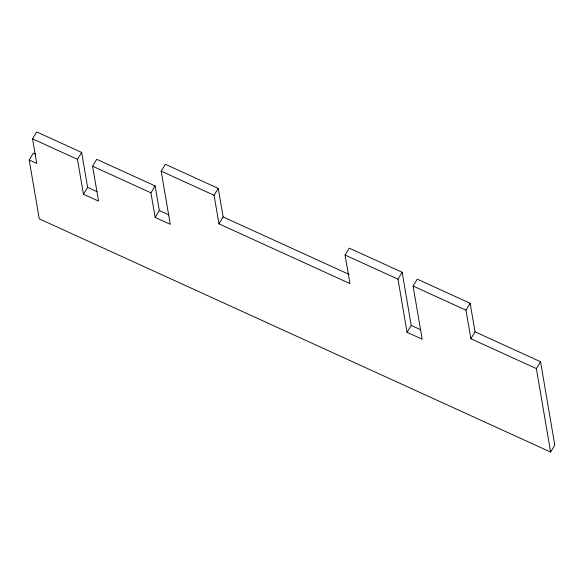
<?xml version="1.0" encoding="UTF-8"?>
<svg xmlns="http://www.w3.org/2000/svg" width="584" height="584" viewBox="0 0 584 584"><rect width="100%" height="100%" fill="white"/><g stroke="black" fill="none" stroke-linecap="round" stroke-linejoin="round"><path stroke-width="0.88" d="M29.2 159.98L36.755 163.425L32.551 138.824L36.719 131.94L81.643 152.424L87.615 187.347L83.439 194.238L98.557 201.13L92.586 166.206L96.754 159.315L155.118 185.931L159.322 210.532L155.147 217.423L170.265 224.314L161.177 171.163L165.345 164.272L218.248 188.398L223.132 216.949L218.963 223.84L349.955 283.583L345.071 255.026L349.239 248.142L402.142 272.268L411.224 325.419L407.055 332.311L422.174 339.202L413.085 286.043L417.253 279.159L470.156 303.286L475.04 331.836L470.865 338.727L536.36 368.599L550.632 452.06L39.259 218.847L29.2 159.98L33.368 153.096L35.639 154.125M83.439 194.238L77.475 159.315L81.643 152.424M155.147 217.423L150.942 192.822L155.118 185.931M218.963 223.84L214.08 195.282L218.248 188.398M407.055 332.311L397.974 279.152L402.142 272.268M470.865 338.727L465.988 310.17L470.156 303.286M536.36 368.599L540.536 361.708L475.04 331.836M550.632 452.06L554.8 445.176L540.536 361.708M161.177 171.163L214.08 195.282M345.071 255.026L397.974 279.152M413.085 286.043L465.988 310.17M223.132 216.949L349.144 274.422M32.551 138.824L77.475 159.315M92.586 166.206L150.942 192.822M159.322 210.532L168.864 214.89M411.224 325.419L420.772 329.77M87.615 187.347L97.156 191.705"/></g></svg>
